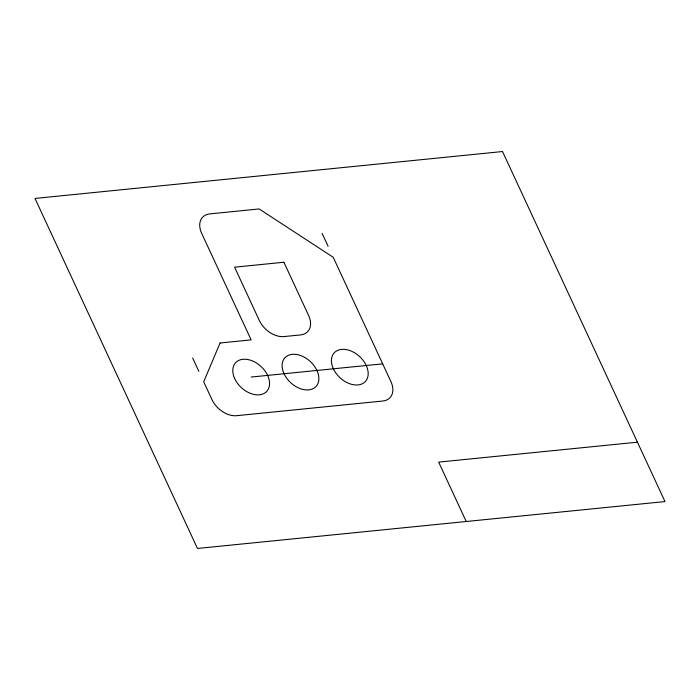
<?xml version="1.0" encoding="UTF-8"?>
<svg xmlns="http://www.w3.org/2000/svg" width="700" height="700" viewBox="0 0 700 700"><rect width="100%" height="100%" fill="white"/><g stroke="black" fill="none" stroke-linecap="round" stroke-linejoin="round"><path stroke-width="1.05" d="M251.178 377.046L382.681 363.86M637.429 442.181L438.664 462.114L466.226 521.5M322.088 233.328L328.081 246.234M192.631 357.98L198.861 371.394M220.08 342.991L203.691 381.806L211.934 399.569A21.166 14.438 42.6 0 0 236.618 415.686L382.734 401.03A21.166 14.438 42.6 0 0 390.924 381.623L333.217 257.285L259.166 208.95L209.851 213.894A21.166 14.438 42.6 0 0 201.661 233.31L251.125 339.876L220.08 342.991M502.521 151.541L35 198.433L197.479 548.459L665 501.567L502.521 151.541M283.902 262.238L234.588 267.181L259.324 320.469A21.166 14.438 42.6 0 0 283.999 336.578L300.44 334.933A21.166 14.438 42.6 0 0 308.63 315.516L283.902 262.238M333.174 368.384A21.166 14.438 42.6 0 0 364.919 381.955A21.166 14.438 42.6 0 0 351.321 351.129A21.166 14.438 42.6 0 0 333.174 368.384M283.859 373.328A21.166 14.438 42.6 0 0 315.604 386.899A21.166 14.438 42.6 0 0 302.006 356.072A21.166 14.438 42.6 0 0 283.859 373.328M234.544 378.271A21.166 14.438 42.6 0 0 266.289 391.842A21.166 14.438 42.6 0 0 252.691 361.025A21.166 14.438 42.6 0 0 234.544 378.271"/></g></svg>
